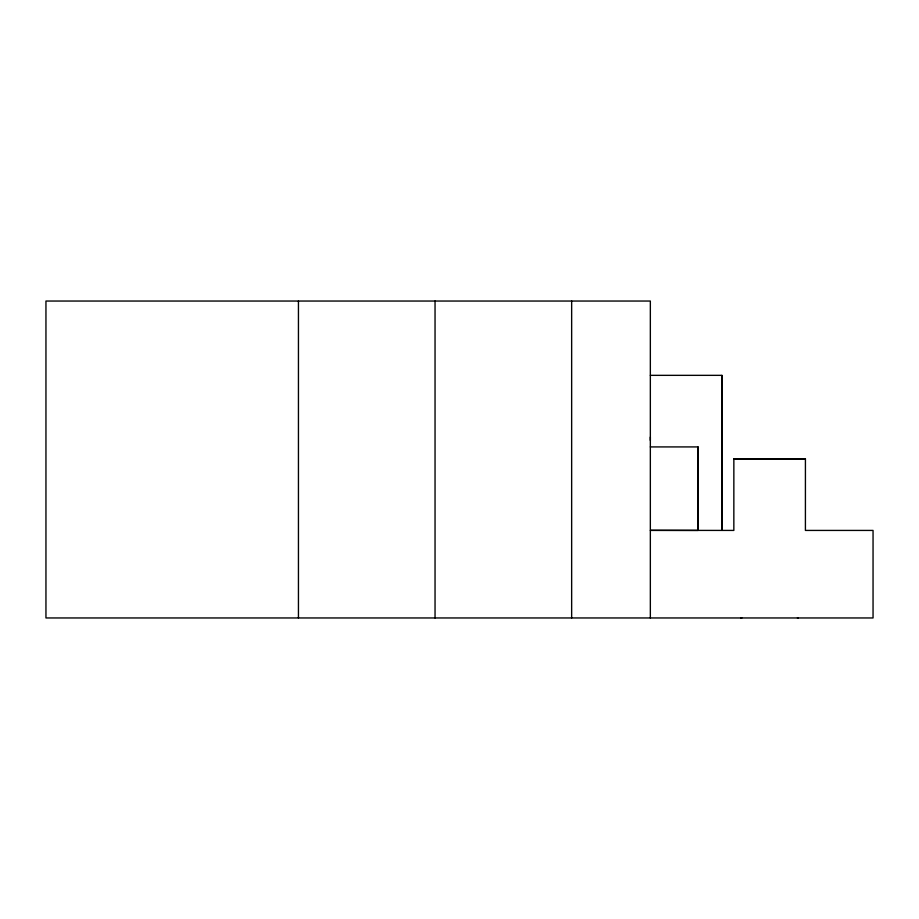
<?xml version="1.0" encoding="UTF-8"?>
<svg xmlns="http://www.w3.org/2000/svg" width="919" height="919" viewBox="0 0 919 919"><rect width="100%" height="100%" fill="white"/><g stroke="black" fill="none" stroke-linecap="round" stroke-linejoin="round"><path stroke-width="1.38" d="M650.342 440.373L650.342 437.053M698.038 530.332L698.049 446.921L650.342 446.921M721.92 375.423L721.909 530.366L721.92 375.343L650.342 375.343M698.061 446.921L698.061 530.424L650.342 530.366L733.844 530.424L733.856 458.811L805.423 458.834L805.412 530.424L873.05 530.424L873.05 617.959L45.95 617.959L45.95 301.041L650.342 301.041L650.342 617.959M733.856 458.834L805.435 458.845M740.863 617.959L741.84 617.959M797.416 617.959L798.393 617.959M571.652 301.041L571.652 617.959M435.043 301.041L435.043 617.959M298.445 301.041L298.445 617.959"/></g></svg>
